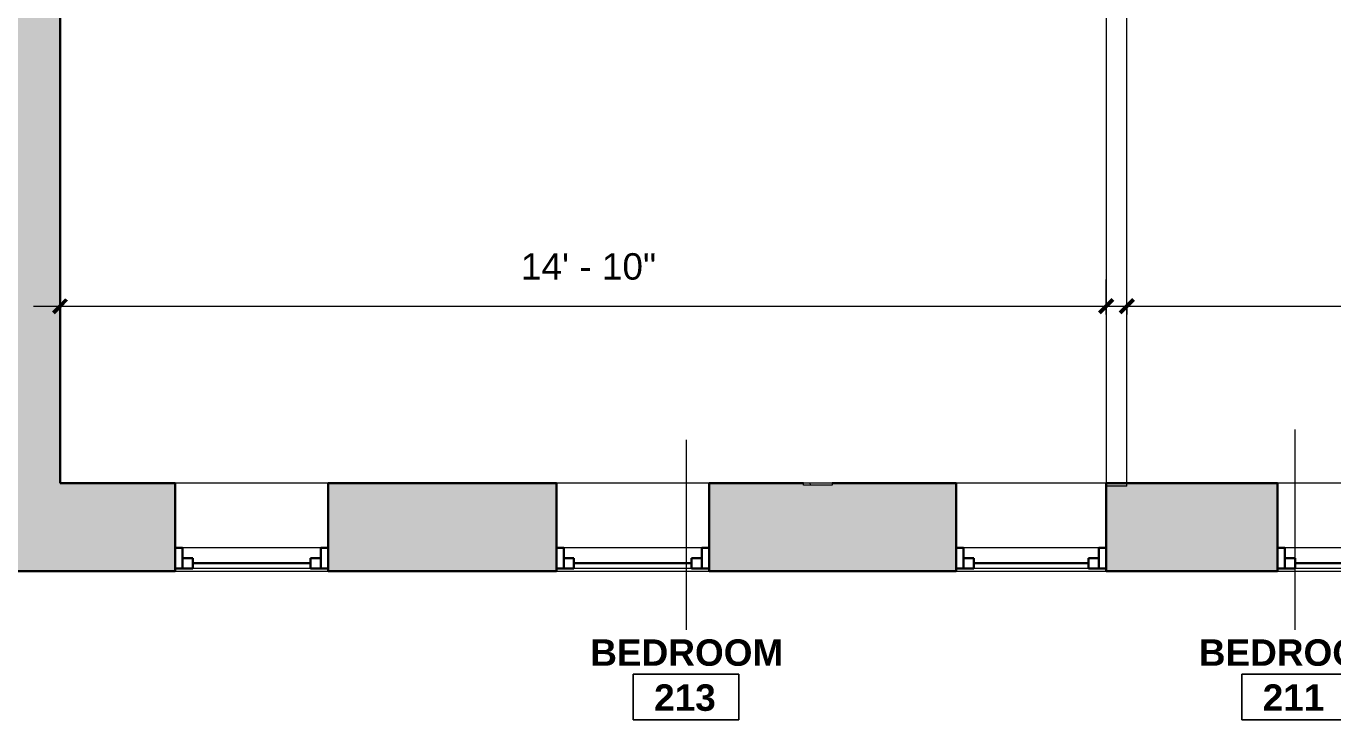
# Model space of a CAD drawing. Header units: inches. Extents: x -545 to 1083, y -2066 to -1239.
# Drawn here: x 691 to 913.2, y -1955.2 to -1837.1 of the extents above; entities that cross this region are included whole.
import ezdxf

# ---------------------------------------------------------------- set-up
doc = ezdxf.new("R2010")
doc.units = ezdxf.units.IN
doc.header["$MEASUREMENT"] = 0
for name, color, linetype, lineweight in [('A-ANNO-DIMS', 211, 'Continuous', 9), ('A-ANNO-DIMS-48', 211, 'Continuous', 9), ('A-AREA-IDEN', 2, 'Continuous', 9), ('A-GLAZ', 151, 'Continuous', 18), ('A-WALL', 113, 'Continuous', 18), ('A-WALL-PATT', 111, 'Continuous', 18), ('I-WALL', 2, 'Continuous', 18)]:
    doc.layers.add(name, color=color, linetype=linetype, lineweight=lineweight)
doc.styles.add('Swis721 Lt BT', font='swissl.ttf', dxfattribs={"height": 4.5})
doc.styles.add('Swis721 Lt BT_B', font='', dxfattribs={"height": 4.5})
doc.styles.get('Swis721 Lt BT_B').set_extended_font_data('Swis721 Lt BT', bold=True)
doc.dimstyles.new('OTJ_-_3_32__Linear__1_2__Tolerance', dxfattribs={"dimscale": 12, "dimtxt": 4.748918, "dimasz": 0.1875, "dimexe": 0.375, "dimexo": 0.25, "dimgap": 0.25, "dimtad": 1, "dimdec": 1, "dimrnd": 0.5, "dimzin": 3, "dimdsep": 46, "dimlunit": 4, "dimtxsty": 'Swis721 Lt BT', "dimblk1": 'OBLIQUE', "dimblk2": 'OBLIQUE', "dimsah": 1, "dimcen": 0.09, "dimdle": 0.375, "dimazin": 0, "dimtfac": 1, "dimtdec": 4, "dimtix": 1, "dimtmove": 0, "dimatfit": 3, "dimfxl": 1, "dimtvp": 1, "dimfrac": 2, "dimtolj": 1, "dimtzin": 0, "dimarcsym": 2})

# ---------------------------------------------------------------- blocks, each defined once
blk = doc.blocks.new('Window-Double-Hung - 2_ - 1 139_256_ Wx 42_-5478414-2ND FLOOR - CONSTRUCTION')
at = {"layer": 'A-GLAZ', "color": 8, "lineweight": 30}
for p, q in [((-12.77, 7.5), (-12.77, -7.5)), ((-12.77, 7), (-9.77, 7)), ((-11.52, 7), (-11.52, 3.5)), ((-9.77, 7), (-9.77, 5.25)), ((9.77, 7), (12.77, 7)), ((9.77, 7), (9.77, 5.25)), ((11.52, 7), (11.52, 3.5)), ((12.77, -7.5), (12.77, 7.5)), ((-11.52, 5.25), (-9.77, 5.25)), ((-9.77, 6.13), (9.77, 6.13)), ((11.52, 5.25), (9.77, 5.25)), ((-12.77, 3.5), (-11.52, 3.5)), ((11.52, 3.5), (12.77, 3.5))]:
    blk.add_line(p, q, dxfattribs=at)
at = {"layer": 'A-GLAZ'}
for p, q in [((12.77, 7.5), (-12.77, 7.5)), ((-12.77, -7.5), (12.77, -7.5))]:
    blk.add_line(p, q, dxfattribs=at)
at = {"layer": 'A-GLAZ', "lineweight": 9}
for p, q in [((-9.77, 7), (9.77, 7)), ((-11.52, 3.5), (11.52, 3.5))]:
    blk.add_line(p, q, dxfattribs=at)
blk = doc.blocks.new('Window-Double-Hung - 26_ x 42_-5114290-2ND FLOOR - CONSTRUCTION')
at = {"layer": 'A-GLAZ', "color": 8, "lineweight": 30}
for p, q in [((-13, 7.5), (-13, -7.5)), ((-13, 7), (-10, 7)), ((-11.75, 7), (-11.75, 3.5)), ((-10, 7), (-10, 5.25)), ((10, 7), (13, 7)), ((10, 7), (10, 5.25)), ((11.75, 7), (11.75, 3.5)), ((13, -7.5), (13, 7.5)), ((-11.75, 5.25), (-10, 5.25)), ((-10, 6.125), (10, 6.125)), ((11.75, 5.25), (10, 5.25)), ((-13, 3.5), (-11.75, 3.5)), ((11.75, 3.5), (13, 3.5))]:
    blk.add_line(p, q, dxfattribs=at)
at = {"layer": 'A-GLAZ'}
for p, q in [((13, 7.5), (-13, 7.5)), ((-13, -7.5), (13, -7.5))]:
    blk.add_line(p, q, dxfattribs=at)
at = {"layer": 'A-GLAZ', "lineweight": 9}
for p, q in [((-10, 7), (10, 7)), ((-11.75, 3.5), (11.75, 3.5))]:
    blk.add_line(p, q, dxfattribs=at)
blk = doc.blocks.new('Room Tag - Room Name and Number-3379422-2ND FLOOR - CONSTRUCTION')
at = {"layer": 'A-AREA-IDEN'}
for p, q in [((-0.1881, -0.1636), (-0.1881, -0.0018)), ((-0.1881, -0.0018), (0.1869, -0.0018)), ((0.1869, -0.0018), (-0.1881, -0.0018)), ((-0.1881, -0.0018), (-0.1881, -0.1636)), ((0.1869, -0.0018), (0.1869, -0.1636)), ((0.1869, -0.1636), (0.1869, -0.0018)), ((0.1869, -0.1636), (-0.1881, -0.1636)), ((-0.1881, -0.1636), (0.1869, -0.1636))]:
    blk.add_line(p, q, dxfattribs=at)
blk = doc.blocks.new('DIMBLOCK20-2ND FLOOR - CONSTRUCTION')
at = {"layer": 'A-ANNO-DIMS-48'}
for p, q in [((696.72, -1886.18), (696.72, -1880.27)), ((874.68, -1886.18), (874.68, -1880.27)), ((692.22, -1884.77), (879.18, -1884.77)), ((696.72, -1884.77), (696.72, -1886.18)), ((874.68, -1884.77), (874.68, -1886.18))]:
    blk.add_line(p, q, dxfattribs=at)
at = {"layer": 'A-ANNO-DIMS-48', "lineweight": 50}
for p, q in [((696.72, -1884.77), (695.6, -1885.9)), ((696.72, -1884.77), (697.85, -1883.65)), ((874.68, -1884.77), (873.55, -1885.9)), ((874.68, -1884.77), (875.8, -1883.65))]:
    blk.add_line(p, q, dxfattribs=at)
at = {"layer": 'A-ANNO-DIMS-48', "color": 0, "insert": (775.11, -1875.77), "char_height": 4.5, "width": 25.418, "attachment_point": 1, "line_spacing_factor": 1.005062, "style": 'Swis721 Lt BT'}
blk.add_mtext('14\' - 10"', dxfattribs=at)
blk = doc.blocks.new('_Oblique')
at = {"color": 0, "linetype": 'ByBlock', "lineweight": -2}
blk.add_line((-0.5, -0.5), (0.5, 0.5), dxfattribs=at)
blk = doc.blocks.new('DIMBLOCK21-2ND FLOOR - CONSTRUCTION')
at = {"layer": 'A-ANNO-DIMS-48'}
for p, q in [((878.18, -1886.18), (878.18, -1880.27)), ((998.98, -1886.18), (998.98, -1880.27)), ((873.68, -1884.77), (1003.48, -1884.77)), ((878.18, -1884.77), (878.18, -1886.18)), ((998.98, -1884.77), (998.98, -1886.18))]:
    blk.add_line(p, q, dxfattribs=at)
at = {"layer": 'A-ANNO-DIMS-48', "lineweight": 50}
for p, q in [((878.18, -1884.77), (877.05, -1885.9)), ((878.18, -1884.77), (879.3, -1883.65)), ((998.98, -1884.77), (997.85, -1885.9)), ((998.98, -1884.77), (1000.1, -1883.65))]:
    blk.add_line(p, q, dxfattribs=at)
at = {"layer": 'A-ANNO-DIMS-48', "color": 0, "insert": (929.65, -1875.77), "char_height": 4.5, "width": 21.438, "attachment_point": 1, "line_spacing_factor": 1.005062, "style": 'Swis721 Lt BT'}
blk.add_mtext('10\' - 1"', dxfattribs=at)

msp = doc.modelspace()

# ---------------------------------------------------------------- hatches: boundary and pattern name
at = {"layer": 'A-WALL-PATT', "lineweight": 9}
msp.add_hatch(color=7, dxfattribs=at).paths.add_polyline_path([(684.72, -1914.91), (696.72, -1914.91), (696.72, -1697.97), (684.72, -1697.97), (684.72, -1846.62)], flags=0)
h = msp.add_hatch(color=7, dxfattribs=at)
h.paths.add_polyline_path([(998.98, -1929.91), (998.98, -1914.91), (987.5, -1914.91), (987.5, -1929.91)], flags=0)
h.paths.add_polyline_path([(961.96, -1929.91), (961.96, -1914.91), (929.37, -1914.91), (929.37, -1929.91)], flags=0)
h.paths.add_polyline_path([(903.82, -1929.91), (903.82, -1914.91), (874.68, -1914.91), (874.68, -1929.91)], flags=0)
h.paths.add_polyline_path([(849.14, -1929.91), (849.14, -1914.91), (828.03, -1914.91), (828.03, -1915.23), (823.16, -1915.23), (823.16, -1914.91), (807.14, -1914.91), (807.14, -1929.91)], flags=0)
h.paths.add_polyline_path([(781.14, -1929.91), (781.14, -1914.91), (742.31, -1914.91), (742.31, -1929.91)], flags=0)
h.paths.add_polyline_path([(700.5, -1929.91), (716.31, -1929.91), (716.31, -1914.91), (631.75, -1914.91), (631.75, -1929.91)], flags=0)
h.paths.add_polyline_path([(601.82, -1929.91), (601.82, -1914.91), (549.57, -1914.91), (549.57, -1929.91)], flags=0)
h.paths.add_polyline_path([(519.64, -1929.91), (519.64, -1914.91), (478.36, -1914.91), (478.36, -1929.91), (479.96, -1929.91)], flags=0)
h.paths.add_polyline_path([(369.69, -1929.91), (377.07, -1929.91), (377.07, -1914.91), (335.08, -1914.91), (335.08, -1929.91)], flags=0)
h.paths.add_polyline_path([(448.42, -1929.91), (448.42, -1914.91), (407, -1914.91), (407, -1929.91)], flags=0)
h = msp.add_hatch(dxfattribs=at)
h.set_pattern_fill('FP_1', color=256, style=0, pattern_type=2)
h.set_pattern_definition([(0, (0, 0), (15.36, 3.84), [0.634, -10.886, 0.634, -10.886, -61.44]), (0, (0, 0), (15.36, 3.84), [-23.04, 0.634, -22.406, 0.634, -10.886, -26.88]), (0, (0, 0), (15.36, 3.84), [-57.6, 0.634, -7.046, 0.634, -18.566]), (120, (5.76, 1.92), (-11.0055376, 11.38215), [0.634, -10.886, 0.634, -10.886, -61.44]), (120, (5.76, 1.92), (-11.0055376, 11.38215), [-23.04, 0.634, -22.406, 0.634, -10.886, -26.88]), (120, (5.76, 1.92), (-11.0055376, 11.38215), [-57.6, 0.634, -7.046, 0.634, -18.566]), (240, (7.68, 9.6), (-4.3544624, -15.22215), [0.634, -10.886, 0.634, -10.886, -61.44]), (240, (7.68, 9.6), (-4.3544624, -15.22215), [-23.04, 0.634, -22.406, 0.634, -10.886, -26.88]), (240, (7.68, 9.6), (-4.3544624, -15.22215), [-57.6, 0.634, -7.046, 0.634, -18.566])])
h.paths.add_polyline_path([(828.03, -1915.23), (828.03, -1914.91), (823.16, -1914.91), (823.16, -1915.23)], flags=0)

# ---------------------------------------------------------------- linework, layer by layer
at = {"layer": 'A-AREA-IDEN'}
for p, q in [((906.74, -1905.8), (906.74, -1939.86)), ((803.22, -1907.56), (803.23, -1939.86))]:
    msp.add_line(p, q, dxfattribs=at)
at = {"layer": 'A-WALL', "color": 8, "lineweight": 30}
for p, q in [((716.31, -1914.91), (696.72, -1914.91)), ((781.14, -1914.91), (742.31, -1914.91)), ((823.16, -1914.91), (807.14, -1914.91)), ((849.14, -1914.91), (828.03, -1914.91)), ((903.82, -1914.91), (874.68, -1914.91)), ((631.75, -1929.91), (716.31, -1929.91)), ((742.31, -1929.91), (781.14, -1929.91)), ((807.14, -1929.91), (849.14, -1929.91)), ((874.68, -1929.91), (903.82, -1929.91))]:
    msp.add_line(p, q, dxfattribs=at)
at = {"layer": 'A-WALL', "lineweight": 9}
for p, q in [((823.16, -1915.23), (823.16, -1914.91)), ((828.03, -1915.23), (823.16, -1915.23)), ((828.03, -1914.91), (828.03, -1915.23))]:
    msp.add_line(p, q, dxfattribs=at)
at = {"layer": 'A-WALL'}
for p, q in [((828.03, -1914.91), (823.16, -1914.91)), ((878.18, -1915.41), (878.18, -1914.91))]:
    msp.add_line(p, q, dxfattribs=at)
at = {"layer": 'I-WALL', "color": 8, "lineweight": 30}
msp.add_line((696.72, -1914.91), (696.72, -1797.96), dxfattribs=at)
at = {"layer": 'I-WALL'}
for p, q in [((874.68, -1797.96), (874.68, -1914.91)), ((878.18, -1914.91), (878.18, -1797.96))]:
    msp.add_line(p, q, dxfattribs=at)
at = {"layer": 'I-WALL', "lineweight": 9}
msp.add_line((878.18, -1915.41), (874.68, -1915.41), dxfattribs=at)

# ---------------------------------------------------------------- block references
at = {"layer": 'A-AREA-IDEN', "xscale": 47.99999999999997, "yscale": 47.99999999999997, "zscale": 47.99999999999997}
for p in [(803.22, -1947.34), (906.74, -1947.34)]:
    msp.add_blockref('Room Tag - Room Name and Number-3379422-2ND FLOOR - CONSTRUCTION', p, dxfattribs=at)
at = {"layer": 'A-GLAZ', "rotation": 180}
for name, p in [('Window-Double-Hung - 26_ x 42_-5114290-2ND FLOOR - CONSTRUCTION', (729.31, -1922.41)), ('Window-Double-Hung - 26_ x 42_-5114290-2ND FLOOR - CONSTRUCTION', (794.14, -1922.41)), ('Window-Double-Hung - 2_ - 1 139_256_ Wx 42_-5478414-2ND FLOOR - CONSTRUCTION', (861.91, -1922.41)), ('Window-Double-Hung - 2_ - 1 139_256_ Wx 42_-5478414-2ND FLOOR - CONSTRUCTION', (916.59, -1922.41))]:
    msp.add_blockref(name, p, dxfattribs=at)

# ---------------------------------------------------------------- texts
at = {"layer": 'A-AREA-IDEN', "char_height": 4.5, "attachment_point": 1, "style": 'Swis721 Lt BT_B'}
for s, insert, width in [('BEDROOM', (786.91, -1941.49), 39.39), ('BEDROOM', (890.42, -1941.49), 39.39), ('213', (797.77, -1949.15), 12.726), ('211', (901.29, -1949.15), 12.726)]:
    msp.add_mtext(s, dxfattribs=dict(at, insert=insert, width=width))

# ---------------------------------------------------------------- dimensions: what is measured, and where the dimension line sits
at = {"layer": 'A-ANNO-DIMS'}
for base, p1, p2, override, picture, middle in [((874.68, -1884.77), (696.72, -1883.18), (874.68, -1883.18), {"dimpost": '<>', "dimfxl": 177.95548}, 'DIMBLOCK20-2ND FLOOR - CONSTRUCTION', (785.7, -1879.46)), ((998.98, -1884.77), (878.18, -1883.18), (998.98, -1883.18), {"dimpost": '<>', "dimfxl": 120.800391}, 'DIMBLOCK21-2ND FLOOR - CONSTRUCTION', (938.58, -1879.46))]:
    dim = msp.add_linear_dim(base=base, p1=p1, p2=p2, dimstyle='OTJ_-_3_32__Linear__1_2__Tolerance', override=override, dxfattribs=at)
    dim.commit()
    dim.dimension.update_dxf_attribs({"geometry": picture, "text_midpoint": middle})

doc.saveas('drawing.dxf')
